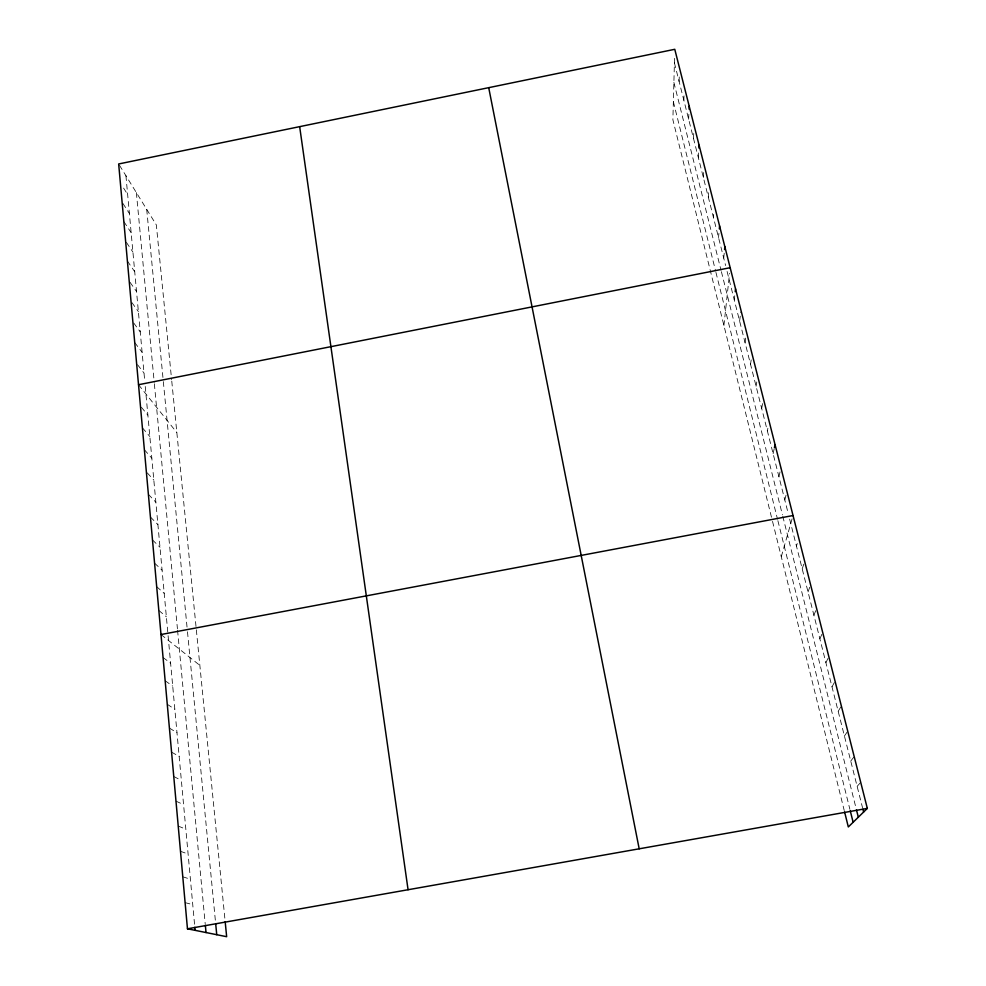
<?xml version="1.0" encoding="UTF-8"?>
<svg xmlns="http://www.w3.org/2000/svg" width="986" height="986" viewBox="0 0 986 986"><rect width="100%" height="100%" fill="white"/><g stroke="black" fill="none" stroke-linecap="round" stroke-linejoin="round"><path stroke-width="0.74" stroke-dasharray="4.93 3.7" d="M674.535 58.347L672.883 119.75L772.149 519.905M679.107 81.468L679.243 76.994M683.853 100.252L684.013 95.852M688.647 119.232L688.967 112.022M693.491 138.434L693.848 131.335M698.396 157.834L698.791 150.858M703.351 177.455L703.794 170.59M708.355 197.299L708.688 192.738M713.42 217.351L713.667 214.369M718.548 237.626L718.93 233.251M723.724 258.135L724.291 252.428M723.921 325.503L729.566 273.295M734.262 299.855L734.743 295.763M739.623 321.079L740.806 311.933M745.046 342.536L745.675 338.075M750.519 364.241L751.196 359.902M756.065 386.204L756.78 381.989M761.685 408.426L763.189 400.23M767.355 430.907L767.897 428.257M773.11 453.646L774.417 447.669M778.915 476.669L780.986 468.017M784.807 499.964L786.606 493.012M781.282 556.745L792.658 516.861M796.442 546.059L797.243 543.496M802.197 568.848L804.28 562.71M808.027 591.896L810.628 584.871M813.906 615.215L816.63 608.522M819.871 638.805L822.139 633.739M825.898 662.678L828.252 657.896M831.999 686.835L834.452 682.349M838.174 711.276L841.366 706.038M844.423 736.012L847.738 731.168M850.745 761.044L854.184 756.595M857.142 786.372L860.716 782.342M185.109 902.646L192.738 904.618M182.792 876.813L190.409 879.192M180.487 851.288L188.104 854.061M178.219 826.058L185.836 829.226M175.976 801.137L183.581 804.687M173.77 776.5L181.362 780.419M171.576 752.145L179.156 756.435M169.407 728.075L176.987 732.721M167.275 704.287L174.83 709.279M165.155 680.771L172.71 686.096M163.06 657.514L170.615 663.171M161.001 634.528L199.85 665.377M158.832 610.47L166.351 616.78M156.688 586.695L164.206 593.338M154.58 563.191L162.086 570.154M152.485 539.971L159.978 547.242M150.427 517.021L157.908 524.601M148.381 494.331L155.85 502.207M147.296 472.923L153.828 480.071M144.375 449.739L151.819 458.182M142.403 427.813L149.835 436.539M141.38 407.267L147.875 415.131M138.521 384.725L176.851 432.583M137.547 364.721L144.005 373.028M134.737 342.573L142.107 352.322M133.689 322.964L140.234 331.851M131.841 302.505L138.373 311.588M130.016 282.255L136.536 291.548M127.404 261.043L134.725 271.729M126.43 242.42L132.925 252.12M123.854 221.591L131.15 232.708M122.917 203.436L129.388 213.506M123.607 188.104L127.65 194.513M119.479 165.278L156.343 224.931L171.613 379.61M674.412 62.882L725.597 265.542M727.089 271.47L788.147 513.213M789.638 519.117L862.54 807.756M673.882 82.417L721.025 270.238M721.395 271.68L782.416 514.791M782.773 516.233L856.094 808.36M673.364 101.743L715.577 270.94M715.935 272.358L777.51 519.178M777.88 520.67L849.895 809.321M772.519 521.372L844.238 810.517M171.761 381.114L196.189 628.341M196.337 629.808L225.03 920.209M146.704 209.34L163.195 380.189M163.331 381.619L187.34 630.264M187.488 631.767L215.552 922.44M136.364 192.615L154.223 382.334M154.358 383.788L177.431 628.748M177.566 630.202L205.187 923.672M125.925 175.705L144.696 380.51M145.25 386.487L194.686 925.805"/><path stroke-width="1.48" d="M689.091 109.138L689.214 106.254M698.951 148.06L699.111 145.262M719.324 228.875L719.583 225.967M724.562 249.569L724.846 246.71M735.236 291.659L735.556 288.923M774.417 447.669L775.07 444.686M225.178 921.713L226.657 936.7L187.463 928.8L118.665 163.972L674.769 49.3L867.335 808.409L848.317 826.958L844.608 812.008M138.521 384.725L730.17 267.699M161.001 634.528L793.04 515.53M187.463 928.8L867.335 808.409M862.898 809.173L863.613 812.02M856.464 809.826L858.313 817.197M850.252 810.763L853.124 822.275M488.711 87.668L639.187 848.81M299.658 126.652L408.068 889.729M215.7 923.968L216.747 934.703M205.334 925.151L206.025 932.546M194.821 927.308L195.105 930.34"/></g></svg>
